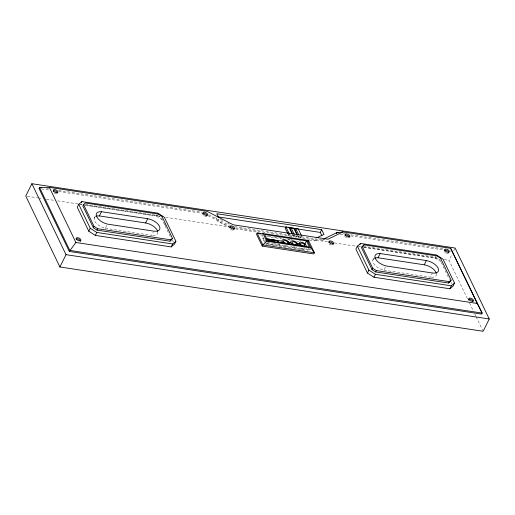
<?xml version="1.0" encoding="UTF-8"?>
<svg xmlns="http://www.w3.org/2000/svg" width="515" height="515" viewBox="0 0 515 515"><rect width="100%" height="100%" fill="white"/><g stroke="black" fill="none" stroke-linecap="round" stroke-linejoin="round"><path stroke-width="0.39" stroke-dasharray="2.58 1.93" d="M94.219 218.212L95.977 214.684M94.831 217.156A10.107 5.053 26.5 0 0 96.241 223.259A10.107 5.053 26.5 0 0 105.35 228.338L106.76 225.519M85.207 205.266L156.367 216.081L156.959 214.897M85.458 204.5L157.577 215.457L158.266 214.079M105.35 228.338L151.565 235.361L153.322 231.834M230.166 227.785L217.755 221.405L219.132 218.643M262.785 234.093L261.942 235.793L265.302 242.784M264.684 242.301L262.74 238.252L263.358 237.003M266.712 243.498L279.581 245.455L279.877 244.863L277.122 244.02M292.539 234.66L291.851 236.037L288.741 235.567L289.43 234.183L290.981 234.422M297.264 235.374L296.582 236.752L293.808 236.334L294.496 234.956M301.693 236.05L301.011 237.428L298.455 237.042L299.144 235.664M308.762 248.191L307.519 250.689L306.541 248.661M265.643 243.486L309.785 250.193L310.352 249.06M309.174 240.042L314.71 240.885L316.088 238.123M325.004 239.552L321.946 239.913L321.437 240.936L324.263 239.552M372.86 260.056L374.617 256.528M373.472 259A10.107 5.053 26.5 0 0 374.888 265.109A10.107 5.053 26.5 0 0 383.997 270.188L386.108 265.952M363.854 247.116L435.014 257.925L436.192 255.562M383.997 270.188L430.212 277.205L432.323 272.976M467.44 298.7L448.977 260.332L452.382 253.489M453.747 250.76L455.112 248.024M314.71 240.885L319.004 238.838M46.672 188.587L50.637 189.192M58.562 190.395L201.977 212.186M343.144 233.636L344.735 233.874M351.082 234.84L443.196 248.835M41.412 188.889L49.337 190.093M58.845 191.535L201.468 213.204M340.254 234.293L343.428 234.776M350.567 235.864L443.434 249.968M449.782 250.934L451.365 251.178M234.634 226.645L321.946 239.913M363.307 246.222L436.218 257.3L439.9 259.663L449.395 279.394M359.11 246.395L360.693 246.634M27.34 196.267L37.685 197.837M38.477 197.96L42.455 198.565M46.434 199.17L54.39 200.374M57.571 200.856L78.254 204.004M79.053 204.12L82.233 204.603M83.031 204.725L160.197 216.455M165.766 217.298L228.615 226.845M235.709 227.907L328.055 241.96M334.415 242.926L355.897 246.189M356.695 246.305L360.674 246.91M363.854 247.393L439.43 258.878M444.2 259.605L448.977 260.332M80.462 204.545L82.046 204.79M235.606 228.866L258.543 232.349M259.702 234.75L262.875 235.233M269.223 236.198L270.813 236.443M273.986 236.919L283.507 238.368M287.473 238.973L289.855 239.333M290.647 239.456L292.237 239.694M299.376 240.782L300.966 241.02M266.673 236.514L281.647 238.786M287.956 239.745L290.318 240.106M296.627 241.065L298.99 241.426M262.74 238.252L264.317 238.49M267.304 242.32L273.439 243.247M274.205 243.363L275.744 243.601M265.656 244.329L267.24 244.567M268.032 244.689L275.924 245.887M279.085 246.37L288.561 247.805M289.353 247.927L297.252 249.125M298.043 249.247L301.198 249.724M301.99 249.846L305.936 250.445M220.51 219.358L222.577 220.42M227.405 222.905L230.16 224.321M208.62 214.736L229.239 225.313M208.112 215.759L228.731 226.336M435.014 257.925L441.529 262.103M157.577 215.457L161.253 217.813L171.089 238.252M156.367 216.081L162.888 220.259M469.526 303.045L473.362 311.009M474.753 313.905L475.796 316.081M476.15 316.802L482.767 330.559M451.365 282.548L452.041 283.958M309.116 248.797L309.785 250.193M300.309 235.979L301.011 237.428M297.76 235.593L298.455 237.042M295.88 235.304L296.582 236.752M293.112 234.885L293.808 236.334M288.046 234.113L288.741 235.567M278.885 244.007L279.581 245.455M264.974 239.887L266.017 242.056M215.727 217.188L217.755 221.405M164.581 223.78L165.598 225.898M172.383 239.996L173.401 242.108M303.612 247.96A2.35 1.172 26.5 0 1 301.912 248.365A2.35 1.172 26.5 0 1 299.685 247.039M56.862 193.795A2.543 1.268 26.5 0 1 55.253 193.692M54.642 193.453A2.543 1.268 26.5 0 1 54.062 193.138M347.11 237.93A2.543 1.268 26.5 0 1 346.498 237.692M345.919 237.376A2.543 1.268 26.5 0 1 345.411 236.997M345.005 236.585A2.543 1.268 26.5 0 1 344.735 236.166M468.65 300.857A2.543 1.268 26.5 0 1 468.373 300.438M330.945 245.037A2.543 1.268 26.5 0 1 329.246 244.097M232.973 230.121A2.543 1.268 26.5 0 1 230.128 229.008M206.818 216.197A2.543 1.268 26.5 0 1 204.867 216.281M204.262 216.043A2.543 1.268 26.5 0 1 203.683 215.721M202.768 214.929A2.543 1.268 26.5 0 1 202.498 214.51M448.526 253.11A2.543 1.268 26.5 0 1 445.964 252.955M445.385 252.633A2.543 1.268 26.5 0 1 444.477 251.841M444.207 251.423A2.543 1.268 26.5 0 1 444.085 251.03M436.463 273.896A10.036 5.015 26.5 0 1 430.212 277.205M157.815 232.053A10.036 5.015 26.5 0 1 151.565 235.361M286.533 245.288A2.35 1.172 26.5 0 1 282.98 244.747M287.917 245.468A3.811 1.906 26.5 0 1 285.413 246.627A3.811 1.906 26.5 0 1 281.415 244.322M295.211 246.569A2.35 1.172 26.5 0 1 291.657 246.028M296.601 246.756A3.811 1.906 26.5 0 1 294.091 247.908A3.811 1.906 26.5 0 1 290.093 245.603M304.854 247.561A3.811 1.906 26.5 0 1 303.329 249.376A3.811 1.906 26.5 0 1 299.073 247.618"/><path stroke-width="0.77" d="M31.885 183.713L25.75 196.022L59.888 266.976L483.115 331.287L489.25 318.978L455.112 248.024L31.885 183.713L66.023 254.668L59.888 266.976M78.731 204.294L77.256 207.249L88.786 231.216L95.307 235.394L171.212 246.923L174.418 244.226L175.892 241.271L164.356 217.304L157.841 213.126L81.937 201.59L78.731 204.294L90.26 228.261L96.775 232.439L172.686 243.975L175.892 241.271M81.344 202.775L81.937 201.59M83.539 204.526L82.857 205.903L93.363 227.752L97.045 230.108L169.956 241.187L171.765 239.662L172.454 238.284L161.942 216.435L158.266 214.079L85.348 203L83.539 204.526L94.052 226.368L97.734 228.731L170.645 239.81L172.454 238.284M69.306 251.449L75.885 242.481L477.205 303.457L482.149 313.075L481.641 314.099L69.306 251.449L39.037 188.522L39.546 187.505L49.356 187.351L206.978 211.298L233.282 224.798L328.061 239.198L342.906 231.95L450.683 248.327L482.149 313.075L69.815 250.425L39.546 187.505L41.129 187.743M88.786 231.216L90.26 228.261M93.363 227.752L94.052 226.368M95.945 216.397A10.107 5.053 26.5 0 1 99.382 215.94L101.494 211.704L147.708 218.727A10.036 5.015 26.5 0 1 159.457 226.259A10.036 5.015 26.5 0 1 153.676 231.126L107.461 224.109A10.107 5.053 26.5 0 1 96.711 216.725A10.107 5.053 26.5 0 1 101.494 211.704M97.045 230.108L97.734 228.731M95.307 235.394L96.775 232.439M99.382 215.94L145.597 222.963L147.708 218.727M169.956 241.187L170.645 239.81M171.212 246.923L172.686 243.975M262.232 246.119L262.824 244.94L266.77 241.22L310.918 247.927L314.401 252.775L313.809 253.959L262.232 246.119L256.528 234.267L257.12 233.089L263.068 233.527L307.217 240.235L308.697 240.923L314.401 252.775L262.824 244.94L257.12 233.089L260.294 233.572M272.86 240.582L273.201 239.893L274.186 241.934M277.843 241.844L278.139 241.252L274.006 239.99L266.332 238.825M292.185 233.932L289.05 227.405L285.941 226.935L285.252 228.312L287.698 233.392M296.917 234.653L293.775 228.126L291.007 227.707L290.318 229.085L292.758 234.158M301.346 235.323L298.211 228.802L295.655 228.409L294.966 229.787L297.413 234.866M304.597 244.612L306.464 240.872L264.601 234.512L267.523 240.582L309.386 246.943L306.464 240.872M321.927 235.793L320.311 232.426L321.688 229.671L216.764 213.731L218.457 217.24M336.282 233.688L336.791 232.671L342.906 231.95M357.378 246.138L355.904 249.093L367.433 273.059L373.948 277.237L449.853 288.773L453.065 286.07L454.533 283.115L443.003 259.154L436.488 254.97L360.584 243.441L357.378 246.138L368.907 270.105L375.422 274.283L451.327 285.819L454.533 283.115M359.991 244.619L360.584 243.441M362.187 246.37L361.498 247.747L372.01 269.596L375.686 271.952L448.604 283.031L450.413 281.512L451.095 280.128L440.589 258.285L436.907 255.923L363.996 244.844L362.187 246.37L372.699 268.218L376.375 270.575L449.286 281.654L451.095 280.128M363.307 246.222L363.996 244.844M367.433 273.059L368.907 270.105M372.01 269.596L372.699 268.218M374.585 258.247A10.107 5.053 26.5 0 1 378.029 257.783L380.141 253.554L426.356 260.571A10.036 5.015 26.5 0 1 438.098 268.103A10.036 5.015 26.5 0 1 432.323 272.976L386.108 265.952A10.107 5.053 26.5 0 1 375.358 258.575A10.107 5.053 26.5 0 1 380.141 253.554M375.686 271.952L376.375 270.575M373.948 277.237L375.422 274.283M378.029 257.783L424.244 264.807L426.356 260.571M448.604 283.031L449.286 281.654M449.853 288.773L451.327 285.819M324.772 238.535L336.791 232.671L338.381 232.909M316.802 237.788L323.948 234.383L321.688 229.671M217.774 216.847L286.926 227.353M288.516 227.598L320.311 232.426M307.107 240.685L308.697 240.923M266.686 238.851L281.692 241.129M288.007 242.095L290.376 242.456M296.698 243.415L299.859 243.891M66.023 254.668L489.25 318.978M450.683 248.327L477.205 303.457M307.217 240.235L310.918 247.927M295.655 228.409L298.797 234.937M291.007 227.707L294.142 234.228M285.941 226.935L289.082 233.462M278.139 241.252L278.834 242.694M274.006 239.99L274.701 241.432M272.635 241.696L271.65 239.655L271.308 240.344L271.959 241.702M270.208 239.43L271.186 241.464M269.409 241.194L268.431 239.166L268.09 239.855L268.74 241.207M263.068 233.527L266.77 241.22M49.356 187.351L75.885 242.481M53.335 190.737A2.543 1.268 26.5 0 1 55.845 191.226A2.543 1.268 26.5 0 1 57.435 192.996M283.913 243.157A3.811 1.906 26.5 0 1 282.49 239.861A3.811 1.906 26.5 0 1 287.254 240.698A3.811 1.906 26.5 0 1 288.677 244.001M301.346 245.642A2.35 1.172 26.5 0 1 301.906 245.867M302.447 246.164A2.35 1.172 26.5 0 1 302.917 246.511M468.489 299.427A2.543 1.268 26.5 0 1 471.051 299.588A2.543 1.268 26.5 0 1 472.931 301.507M75.969 239.018A2.543 1.268 26.5 0 1 78.821 239.327A2.543 1.268 26.5 0 1 80.366 241.445M344.85 235.155A2.543 1.268 26.5 0 1 347.413 235.31A2.543 1.268 26.5 0 1 349.292 237.235M444.316 250.412A2.543 1.268 26.5 0 1 446.878 250.573A2.543 1.268 26.5 0 1 448.758 252.492M328.686 242.256A2.543 1.268 26.5 0 1 331.242 242.417A2.543 1.268 26.5 0 1 333.128 244.335M229.375 227.443A2.543 1.268 26.5 0 1 232.13 227.327A2.543 1.268 26.5 0 1 233.971 229.593M202.614 213.5A2.543 1.268 26.5 0 1 205.17 213.661A2.543 1.268 26.5 0 1 207.049 215.579M424.244 264.807A10.036 5.015 26.5 0 1 436.372 273.394M145.597 222.963A10.036 5.015 26.5 0 1 157.732 231.55M280.984 242.61A3.811 1.906 26.5 0 1 281.312 242.224M292.945 244.252A2.35 1.172 26.5 0 1 293.505 244.471M284.261 242.971A2.35 1.172 26.5 0 1 284.827 243.189M293.453 244.934A3.811 1.906 26.5 0 1 290.93 241.387A3.811 1.906 26.5 0 1 295.661 241.805A3.811 1.906 26.5 0 1 297.355 245.282M289.572 244.393A3.811 1.906 26.5 0 1 289.997 243.505M300.992 245.835A3.811 1.906 26.5 0 1 299.569 242.533A3.811 1.906 26.5 0 1 304.333 243.376A3.811 1.906 26.5 0 1 305.755 246.672M298.069 245.282A3.811 1.906 26.5 0 1 298.932 244.651M283.784 242.005A2.35 1.172 26.5 0 0 287.531 243.177A2.35 1.172 26.5 0 0 285.439 240.608A2.35 1.172 26.5 0 0 283.784 242.005M445.012 250.76A2.543 1.268 26.5 0 0 449.067 252.028A2.543 1.268 26.5 0 0 446.808 249.247A2.543 1.268 26.5 0 0 445.012 250.76M76.664 239.366A2.543 1.268 26.5 0 0 80.713 240.634A2.543 1.268 26.5 0 0 78.454 237.853A2.543 1.268 26.5 0 0 76.664 239.366M53.689 191.265A2.543 1.268 26.5 0 0 57.738 192.533A2.543 1.268 26.5 0 0 55.478 189.752A2.543 1.268 26.5 0 0 53.689 191.265M469.184 299.775A2.543 1.268 26.5 0 0 473.24 301.043A2.543 1.268 26.5 0 0 470.98 298.262A2.543 1.268 26.5 0 0 469.184 299.775M345.546 235.497A2.543 1.268 26.5 0 0 349.595 236.765A2.543 1.268 26.5 0 0 347.342 233.99A2.543 1.268 26.5 0 0 345.546 235.497M329.381 242.604A2.543 1.268 26.5 0 0 333.43 243.872A2.543 1.268 26.5 0 0 331.171 241.091A2.543 1.268 26.5 0 0 329.381 242.604M230.263 227.514A2.543 1.268 26.5 0 0 234.312 228.782A2.543 1.268 26.5 0 0 232.059 226.008A2.543 1.268 26.5 0 0 230.263 227.514M203.309 213.847A2.543 1.268 26.5 0 0 207.358 215.116A2.543 1.268 26.5 0 0 205.099 212.334A2.543 1.268 26.5 0 0 203.309 213.847M292.462 243.286A2.35 1.172 26.5 0 0 296.209 244.458A2.35 1.172 26.5 0 0 294.123 241.889A2.35 1.172 26.5 0 0 292.462 243.286M300.863 244.677A2.35 1.172 26.5 0 0 304.61 245.848A2.35 1.172 26.5 0 0 302.524 243.28A2.35 1.172 26.5 0 0 300.863 244.677"/></g></svg>
